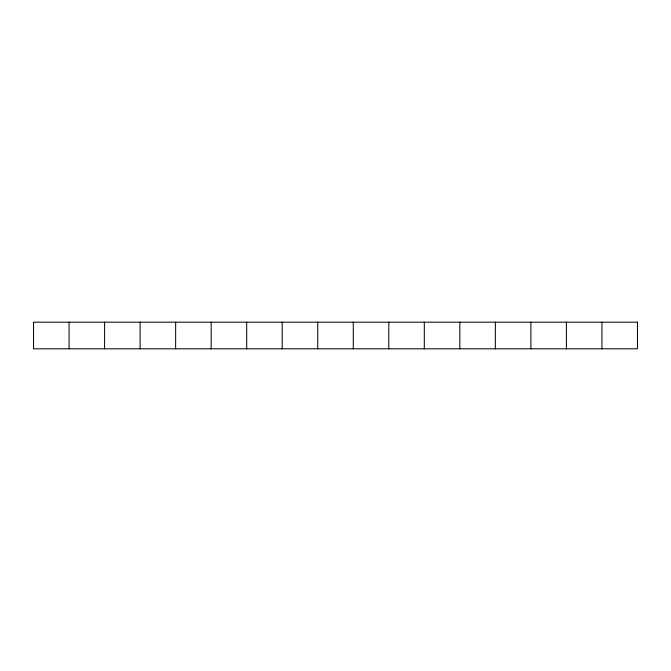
<?xml version="1.0" encoding="UTF-8"?>
<svg xmlns="http://www.w3.org/2000/svg" width="671" height="671" viewBox="0 0 671 671"><rect width="100%" height="100%" fill="white"/><g stroke="black" fill="none" stroke-linecap="round" stroke-linejoin="round"><path stroke-width="1.01" d="M601.929 322.181L601.929 348.819M566.399 322.181L566.399 348.819M530.878 322.181L530.878 348.819M495.357 322.181L495.357 348.819M459.836 322.181L459.836 348.819M424.307 322.181L424.307 348.819M388.786 322.181L388.786 348.819M353.265 322.181L353.265 348.819M317.735 322.181L317.735 348.819M282.214 322.181L282.214 348.819M246.693 322.181L246.693 348.819M211.164 322.181L211.164 348.819M175.643 322.181L175.643 348.819M140.122 322.181L140.122 348.819M104.601 322.181L104.601 348.819M69.071 322.181L69.071 348.819M637.45 322.181L33.55 322.181L33.55 348.819L637.45 348.819L637.45 322.181"/></g></svg>
